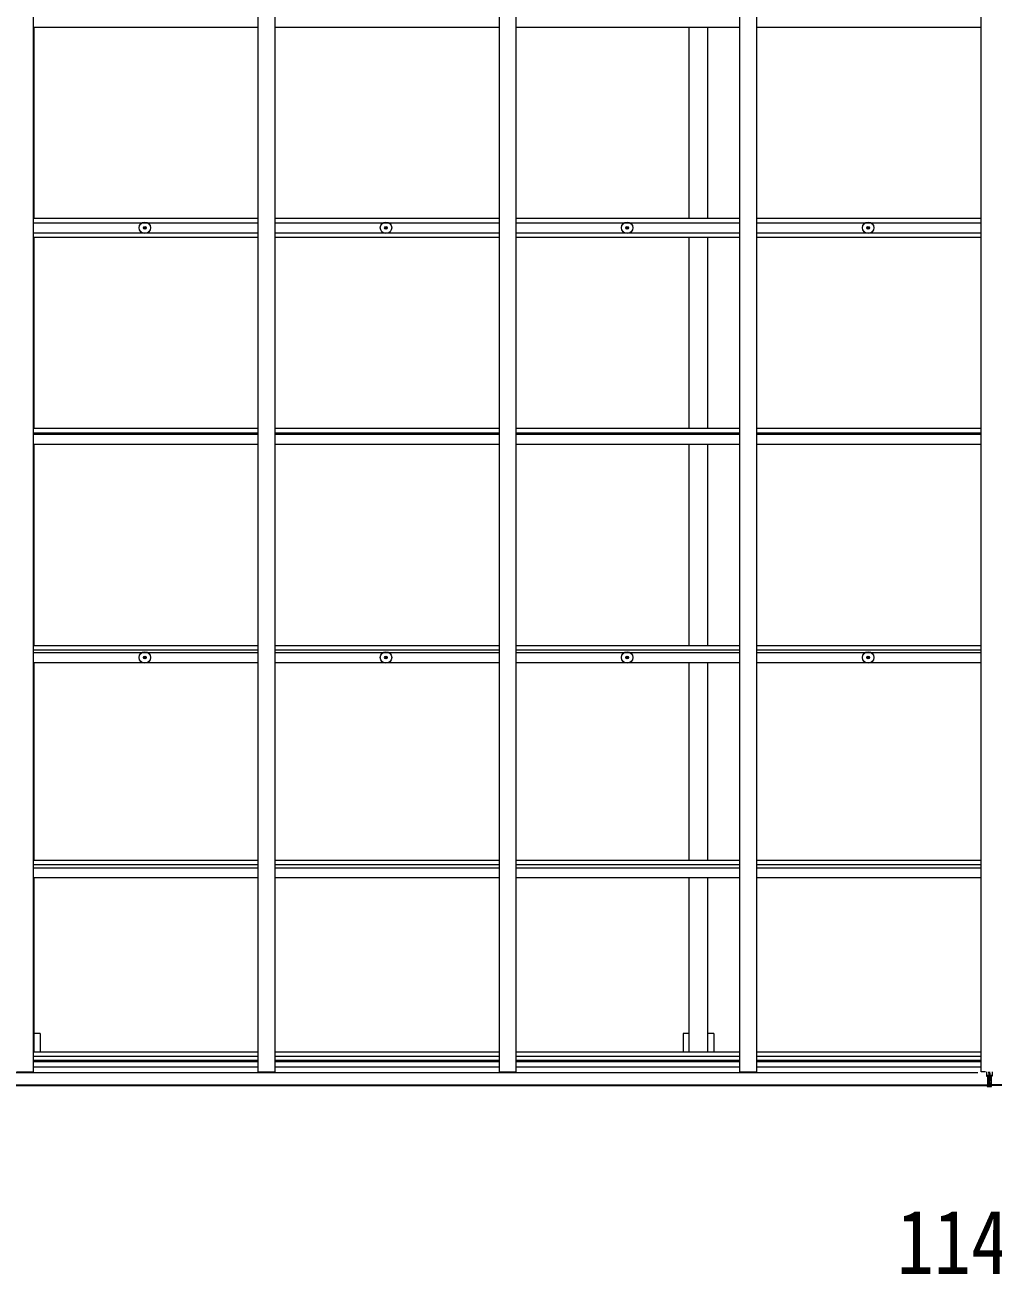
# Model space of a CAD drawing. Units: millimetres at full size, sheet at 1:40; details may follow other scales. Extents: x -11181 to 11305, y -7804 to 7716.
# Drawn here: x 782 to 3656, y 763 to 4474 of the extents above; entities that cross this region are included whole.
import ezdxf
from ezdxf.enums import TextEntityAlignment as Align

# ---------------------------------------------------------------- set-up
doc = ezdxf.new("R2010")
doc.units = ezdxf.units.MM
doc.header["$LTSCALE"] = 40
for name, color, linetype, lineweight in [('0-1_本体', 4, 'Continuous', 9), ('0-2_部品', 7, 'Continuous', 9), ('0-3_ELV2', 4, 'Continuous', 9), ('0-A_寸法', 6, 'Continuous', 9)]:
    doc.layers.add(name, color=color, linetype=linetype, lineweight=lineweight)
doc.styles.add('ＭＳ ゴシック', font='')
doc.styles.get('ＭＳ ゴシック').set_extended_font_data('MS Gothic')

msp = doc.modelspace()

# ---------------------------------------------------------------- linework, layer by layer
at = {"layer": '0-1_本体'}
for p, q in [((806.53, 1366.46), (806.53, 6378.43)), ((1474.27, 1366.46), (1474.27, 6378.43)), ((1524.27, 1366.46), (1524.27, 6378.43)), ((2190.27, 1366.46), (2190.27, 6378.43)), ((2240.27, 1366.46), (2240.27, 6378.43)), ((2904.53, 1366.46), (2904.53, 6378.43)), ((2954.53, 1366.46), (2954.53, 6378.43)), ((3620.53, 1366.46), (3620.53, 6378.43)), ((806.53, 4467.97), (1474.27, 4467.97)), ((809.03, 3900.44), (809.03, 4467.97)), ((1524.27, 4467.97), (2190.27, 4467.97)), ((2240.27, 4467.97), (2904.53, 4467.97)), ((2754.03, 3900.44), (2754.03, 4467.97)), ((2809.03, 3900.44), (2809.03, 4467.97)), ((2954.53, 4467.97), (3620.53, 4467.97)), ((806.53, 3900.44), (1474.27, 3900.44)), ((1524.27, 3900.44), (2190.27, 3900.44)), ((2240.27, 3900.44), (2904.53, 3900.44)), ((2954.53, 3900.44), (3620.53, 3900.44)), ((806.53, 3887.44), (1474.27, 3887.44)), ((1524.27, 3887.44), (2190.27, 3887.44)), ((2240.27, 3887.44), (2904.53, 3887.44)), ((2954.53, 3887.44), (3620.53, 3887.44)), ((806.53, 3857.44), (1474.27, 3857.44)), ((806.53, 3844.44), (1474.27, 3844.44)), ((809.03, 3276.92), (809.03, 3844.44)), ((1524.27, 3857.44), (2190.27, 3857.44)), ((1524.27, 3844.44), (2190.27, 3844.44)), ((2240.27, 3857.44), (2904.53, 3857.44)), ((2240.27, 3844.44), (2904.53, 3844.44)), ((2754.03, 3276.92), (2754.03, 3844.44)), ((2809.03, 3276.92), (2809.03, 3844.44)), ((2954.53, 3857.44), (3620.53, 3857.44)), ((2954.53, 3844.44), (3620.53, 3844.44)), ((806.53, 3276.91), (1474.27, 3276.91)), ((1524.27, 3276.91), (2190.27, 3276.91)), ((2240.27, 3276.91), (2904.53, 3276.91)), ((2954.53, 3276.91), (3620.53, 3276.91)), ((806.53, 3263.9), (1474.27, 3263.9)), ((806.53, 3260.04), (1474.27, 3260.04)), ((806.53, 3230.24), (1474.27, 3230.24)), ((809.03, 2631.91), (809.03, 3230.24)), ((1524.27, 3263.9), (2190.27, 3263.9)), ((1524.27, 3260.04), (2190.27, 3260.04)), ((1524.27, 3230.24), (2190.27, 3230.24)), ((2240.27, 3263.9), (2904.53, 3263.9)), ((2240.27, 3260.04), (2904.53, 3260.04)), ((2240.27, 3230.24), (2904.53, 3230.24)), ((2754.03, 2631.91), (2754.03, 3230.24)), ((2809.03, 2631.91), (2809.03, 3230.24)), ((2954.53, 3263.9), (3620.53, 3263.9)), ((2954.53, 3260.04), (3620.53, 3260.04)), ((2954.53, 3230.24), (3620.53, 3230.24)), ((806.53, 2631.89), (1474.27, 2631.89)), ((806.53, 2618.97), (1474.27, 2618.97)), ((806.53, 2611.07), (1474.27, 2611.07)), ((1524.27, 2631.89), (2190.27, 2631.89)), ((1524.27, 2618.97), (2190.27, 2618.97)), ((1524.27, 2611.07), (2190.27, 2611.07)), ((2240.27, 2631.89), (2904.53, 2631.89)), ((2240.27, 2618.97), (2904.53, 2618.97)), ((2240.27, 2611.07), (2904.53, 2611.07)), ((2954.53, 2631.89), (3620.53, 2631.89)), ((2954.53, 2618.97), (3620.52, 2618.97)), ((2954.53, 2611.07), (3620.53, 2611.07)), ((806.53, 2581.73), (1474.27, 2581.73)), ((809.03, 1994.75), (809.03, 2581.73)), ((1524.27, 2581.73), (2190.27, 2581.73)), ((2240.27, 2581.73), (2904.53, 2581.73)), ((2754.03, 1994.75), (2754.03, 2581.73)), ((2809.03, 1994.75), (2809.03, 2581.73)), ((2954.53, 2581.73), (3620.53, 2581.73)), ((806.53, 1994.73), (1474.27, 1994.73)), ((806.53, 1981.91), (1474.27, 1981.91)), ((806.53, 1971.76), (1474.27, 1971.76)), ((1524.27, 1994.73), (2190.27, 1994.73)), ((1524.27, 1981.91), (2190.27, 1981.91)), ((1524.27, 1971.76), (2190.27, 1971.76)), ((2240.27, 1994.73), (2904.53, 1994.73)), ((2240.27, 1981.91), (2904.53, 1981.91)), ((2240.27, 1971.76), (2904.53, 1971.76)), ((2954.53, 1994.73), (3620.53, 1994.73)), ((2954.53, 1981.91), (3620.53, 1981.91)), ((2954.53, 1971.76), (3620.53, 1971.76)), ((806.53, 1942.79), (1474.27, 1942.79)), ((809.03, 1425.32), (809.03, 1942.79)), ((1524.27, 1942.79), (2190.27, 1942.79)), ((2240.27, 1942.79), (2904.53, 1942.79)), ((2754.03, 1425.32), (2754.03, 1942.79)), ((2809.03, 1425.32), (2809.03, 1942.79)), ((2954.53, 1942.79), (3620.53, 1942.79)), ((826.73, 1480.16), (809.03, 1480.16)), ((826.73, 1480.16), (826.73, 1425.32)), ((2826.73, 1480.16), (2809.03, 1480.16)), ((2826.73, 1480.16), (2826.73, 1425.32)), ((806.53, 1425.32), (1474.27, 1425.32)), ((806.53, 1412.5), (1474.27, 1412.5)), ((1524.27, 1425.32), (2190.27, 1425.32)), ((1524.27, 1412.5), (2190.27, 1412.5)), ((2240.27, 1425.32), (2904.53, 1425.32)), ((2240.27, 1412.5), (2904.53, 1412.5)), ((2954.53, 1425.32), (3620.53, 1425.32)), ((2954.53, 1412.5), (3620.53, 1412.5)), ((806.53, 1401.15), (1474.27, 1401.15)), ((806.53, 1397.37), (1474.27, 1397.37)), ((806.53, 1381.42), (1474.27, 1381.42)), ((1524.27, 1401.15), (2190.27, 1401.15)), ((1524.27, 1397.37), (2190.27, 1397.37)), ((1524.27, 1381.42), (2190.27, 1381.42)), ((2240.27, 1401.15), (2904.53, 1401.15)), ((2240.27, 1397.37), (2904.53, 1397.37)), ((2240.27, 1381.42), (2904.53, 1381.42)), ((2954.53, 1401.15), (3620.53, 1401.15)), ((2954.53, 1397.37), (3620.53, 1397.37)), ((2954.53, 1381.42), (3620.53, 1381.42)), ((3611.53, 1363.14), (-2048.47, 1363.14)), ((756.53, 1366.46), (806.53, 1366.46)), ((1474.27, 1366.46), (1524.27, 1366.46)), ((2190.27, 1366.46), (2240.27, 1366.46)), ((2904.53, 1366.46), (2954.53, 1366.46)), ((3633.53, 1366.46), (3620.53, 1366.46)), ((-2080.97, 1327.66), (3644.03, 1327.66)), ((-2080.97, 1325.59), (3644.03, 1325.59)), ((9372.03, 1327.66), (3647.03, 1327.66)), ((9372.03, 1325.59), (3647.03, 1325.59))]:
    msp.add_line(p, q, dxfattribs=at)
msp.add_lwpolyline([(2754.03, 1480.16), (2736.33, 1480.16), (2736.33, 1425.32)], dxfattribs=at)
at = {"layer": '0-2_部品'}
for p, q in [((1135.29, 3872.94), (1136.4, 3872.96)), ((1135.29, 3871.94), (1136.4, 3871.93)), ((1136.4, 3872.96), (1136.91, 3873.06)), ((1136.4, 3871.93), (1136.91, 3871.82)), ((1137.01, 3873.58), (1136.91, 3873.06)), ((1137.01, 3871.31), (1136.91, 3871.82)), ((1137.03, 3874.69), (1137.01, 3873.58)), ((1137.03, 3870.2), (1137.01, 3871.31)), ((1138.03, 3874.69), (1138.05, 3873.58)), ((1138.03, 3870.2), (1138.05, 3871.31)), ((1138.05, 3873.58), (1138.15, 3873.06)), ((1138.05, 3871.31), (1138.15, 3871.82)), ((1138.67, 3872.96), (1138.15, 3873.06)), ((1138.67, 3871.93), (1138.15, 3871.82)), ((1139.78, 3872.94), (1138.67, 3872.96)), ((1139.78, 3871.94), (1138.67, 3871.93)), ((1851.29, 3872.94), (1852.4, 3872.96)), ((1851.29, 3871.94), (1852.4, 3871.93)), ((1852.4, 3872.96), (1852.91, 3873.06)), ((1852.4, 3871.93), (1852.91, 3871.82)), ((1853.01, 3873.58), (1852.91, 3873.06)), ((1853.01, 3871.31), (1852.91, 3871.82)), ((1853.03, 3874.69), (1853.01, 3873.58)), ((1853.03, 3870.2), (1853.01, 3871.31)), ((1854.03, 3874.69), (1854.05, 3873.58)), ((1854.03, 3870.2), (1854.05, 3871.31)), ((1854.05, 3873.58), (1854.15, 3873.06)), ((1854.05, 3871.31), (1854.15, 3871.82)), ((1854.67, 3872.96), (1854.15, 3873.06)), ((1854.67, 3871.93), (1854.15, 3871.82)), ((1855.78, 3872.94), (1854.67, 3872.96)), ((1855.78, 3871.94), (1854.67, 3871.93)), ((2567.29, 3872.94), (2568.4, 3872.96)), ((2567.29, 3871.94), (2568.4, 3871.93)), ((2568.4, 3872.96), (2568.91, 3873.06)), ((2568.4, 3871.93), (2568.91, 3871.82)), ((2569.01, 3873.58), (2568.91, 3873.06)), ((2569.01, 3871.31), (2568.91, 3871.82)), ((2569.03, 3874.69), (2569.01, 3873.58)), ((2569.03, 3870.2), (2569.01, 3871.31)), ((2570.03, 3874.69), (2570.05, 3873.58)), ((2570.03, 3870.2), (2570.05, 3871.31)), ((2570.05, 3873.58), (2570.15, 3873.06)), ((2570.05, 3871.31), (2570.15, 3871.82)), ((2570.67, 3872.96), (2570.15, 3873.06)), ((2570.67, 3871.93), (2570.15, 3871.82)), ((2571.78, 3872.94), (2570.67, 3872.96)), ((2571.78, 3871.94), (2570.67, 3871.93)), ((3283.29, 3872.94), (3284.4, 3872.96)), ((3283.29, 3871.94), (3284.4, 3871.93)), ((3284.4, 3872.96), (3284.91, 3873.06)), ((3284.4, 3871.93), (3284.91, 3871.82)), ((3285.01, 3873.58), (3284.91, 3873.06)), ((3285.01, 3871.31), (3284.91, 3871.82)), ((3285.03, 3874.69), (3285.01, 3873.58)), ((3285.03, 3870.2), (3285.01, 3871.31)), ((3286.03, 3874.69), (3286.05, 3873.58)), ((3286.03, 3870.2), (3286.05, 3871.31)), ((3286.05, 3873.58), (3286.15, 3873.06)), ((3286.05, 3871.31), (3286.15, 3871.82)), ((3286.67, 3872.96), (3286.15, 3873.06)), ((3286.67, 3871.93), (3286.15, 3871.82)), ((3287.78, 3872.94), (3286.67, 3872.96)), ((3287.78, 3871.94), (3286.67, 3871.93)), ((1137.03, 2598.61), (1137.01, 2597.51)), ((1138.03, 2598.61), (1138.05, 2597.51)), ((1853.03, 2598.61), (1853.01, 2597.51)), ((1854.03, 2598.61), (1854.05, 2597.51)), ((2569.03, 2598.61), (2569.01, 2597.51)), ((2570.03, 2598.61), (2570.05, 2597.51)), ((3285.03, 2598.61), (3285.01, 2597.51)), ((3286.03, 2598.61), (3286.05, 2597.51)), ((1135.29, 2596.87), (1136.4, 2596.89)), ((1135.29, 2595.87), (1136.4, 2595.85)), ((1136.4, 2596.89), (1136.91, 2596.99)), ((1136.4, 2595.85), (1136.91, 2595.75)), ((1137.01, 2597.51), (1136.91, 2596.99)), ((1137.01, 2595.23), (1136.91, 2595.75)), ((1137.03, 2594.12), (1137.01, 2595.23)), ((1138.03, 2594.12), (1138.05, 2595.23)), ((1138.05, 2597.51), (1138.15, 2596.99)), ((1138.05, 2595.23), (1138.15, 2595.75)), ((1138.67, 2596.89), (1138.15, 2596.99)), ((1138.67, 2595.85), (1138.15, 2595.75)), ((1139.78, 2596.87), (1138.67, 2596.89)), ((1139.78, 2595.87), (1138.67, 2595.85)), ((1851.29, 2596.87), (1852.4, 2596.89)), ((1851.29, 2595.87), (1852.4, 2595.85)), ((1852.4, 2596.89), (1852.91, 2596.99)), ((1852.4, 2595.85), (1852.91, 2595.75)), ((1853.01, 2597.51), (1852.91, 2596.99)), ((1853.01, 2595.23), (1852.91, 2595.75)), ((1853.03, 2594.12), (1853.01, 2595.23)), ((1854.03, 2594.12), (1854.05, 2595.23)), ((1854.05, 2597.51), (1854.15, 2596.99)), ((1854.05, 2595.23), (1854.15, 2595.75)), ((1854.67, 2596.89), (1854.15, 2596.99)), ((1854.67, 2595.85), (1854.15, 2595.75)), ((1855.78, 2596.87), (1854.67, 2596.89)), ((1855.78, 2595.87), (1854.67, 2595.85)), ((2567.29, 2596.87), (2568.4, 2596.89)), ((2567.29, 2595.87), (2568.4, 2595.85)), ((2568.4, 2596.89), (2568.91, 2596.99)), ((2568.4, 2595.85), (2568.91, 2595.75)), ((2569.01, 2597.51), (2568.91, 2596.99)), ((2569.01, 2595.23), (2568.91, 2595.75)), ((2569.03, 2594.12), (2569.01, 2595.23)), ((2570.03, 2594.12), (2570.05, 2595.23)), ((2570.05, 2597.51), (2570.15, 2596.99)), ((2570.05, 2595.23), (2570.15, 2595.75)), ((2570.67, 2596.89), (2570.15, 2596.99)), ((2570.67, 2595.85), (2570.15, 2595.75)), ((2571.78, 2596.87), (2570.67, 2596.89)), ((2571.78, 2595.87), (2570.67, 2595.85)), ((3283.29, 2596.87), (3284.4, 2596.89)), ((3283.29, 2595.87), (3284.4, 2595.85)), ((3284.4, 2596.89), (3284.91, 2596.99)), ((3284.4, 2595.85), (3284.91, 2595.75)), ((3285.01, 2597.51), (3284.91, 2596.99)), ((3285.01, 2595.23), (3284.91, 2595.75)), ((3285.03, 2594.12), (3285.01, 2595.23)), ((3286.03, 2594.12), (3286.05, 2595.23)), ((3286.05, 2597.51), (3286.15, 2596.99)), ((3286.05, 2595.23), (3286.15, 2595.75)), ((3286.67, 2596.89), (3286.15, 2596.99)), ((3286.67, 2595.85), (3286.15, 2595.75)), ((3287.78, 2596.87), (3286.67, 2596.89)), ((3287.78, 2595.87), (3286.67, 2595.85))]:
    msp.add_line(p, q, dxfattribs=at)
for centre, radius in [((1137.53, 3872.44), 17), ((1137.53, 3872.44), 4), ((1853.53, 3872.44), 17), ((1853.53, 3872.44), 4), ((2569.53, 3872.44), 17), ((2569.53, 3872.44), 4), ((3285.53, 3872.44), 17), ((3285.53, 3872.44), 4), ((1137.53, 2596.37), 17), ((1137.53, 2596.37), 4), ((1853.53, 2596.37), 17), ((1853.53, 2596.37), 4), ((2569.53, 2596.37), 17), ((2569.53, 2596.37), 4), ((3285.53, 2596.37), 17), ((3285.53, 2596.37), 4)]:
    msp.add_circle(centre, radius, dxfattribs=at)
for centre, start, end in [((1137.53, 3872.44), 167.44414, 192.55586), ((1137.53, 3872.44), 77.44414, 102.55586), ((1137.53, 3872.44), 257.44414, 282.55586), ((1137.53, 3872.44), 347.44414, 12.55586), ((1853.53, 3872.44), 167.44414, 192.55586), ((1853.53, 3872.44), 77.44414, 102.55586), ((1853.53, 3872.44), 257.44414, 282.55586), ((1853.53, 3872.44), 347.44414, 12.55586), ((2569.53, 3872.44), 167.44414, 192.55586), ((2569.53, 3872.44), 77.44414, 102.55586), ((2569.53, 3872.44), 257.44414, 282.55586), ((2569.53, 3872.44), 347.44414, 12.55586), ((3285.53, 3872.44), 167.44414, 192.55586), ((3285.53, 3872.44), 77.44414, 102.55586), ((3285.53, 3872.44), 257.44414, 282.55586), ((3285.53, 3872.44), 347.44414, 12.55586), ((1137.53, 2596.37), 77.44414, 102.55586), ((1853.53, 2596.37), 77.44414, 102.55586), ((2569.53, 2596.37), 77.44414, 102.55586), ((3285.53, 2596.37), 77.44414, 102.55586), ((1137.53, 2596.37), 167.44414, 192.55586), ((1137.53, 2596.37), 257.44414, 282.55586), ((1137.53, 2596.37), 347.44414, 12.55586), ((1853.53, 2596.37), 167.44414, 192.55586), ((1853.53, 2596.37), 257.44414, 282.55586), ((1853.53, 2596.37), 347.44414, 12.55586), ((2569.53, 2596.37), 167.44414, 192.55586), ((2569.53, 2596.37), 257.44414, 282.55586), ((2569.53, 2596.37), 347.44414, 12.55586), ((3285.53, 2596.37), 167.44414, 192.55586), ((3285.53, 2596.37), 257.44414, 282.55586), ((3285.53, 2596.37), 347.44414, 12.55586)]:
    msp.add_arc(centre, 2.3, start, end, dxfattribs=at)
at = {"layer": '0-3_ELV2'}
for p, q in [((3637.03, 1366.46), (3637.03, 1355.57)), ((3637.03, 1355.07), (3644.03, 1355.14)), ((3637.03, 1353.7), (3644.03, 1353.64)), ((3640.03, 1353.67), (3640.03, 1341.8)), ((3640.03, 1341.8), (3644.03, 1341.84)), ((3640.03, 1341.8), (3640.03, 1333.57)), ((3644.03, 1362.64), (3644.03, 1366.46)), ((3644.03, 1362.64), (3647.03, 1362.64)), ((3644.03, 1362.64), (3644.03, 1355.56)), ((3644.03, 1355.56), (3647.03, 1355.56)), ((3644.03, 1355.56), (3644.03, 1345.92)), ((3644.03, 1345.92), (3647.03, 1345.92)), ((3644.03, 1345.92), (3644.03, 1338.85)), ((3644.03, 1338.85), (3647.03, 1338.85)), ((3644.03, 1328.14), (3644.03, 1338.85)), ((3647.03, 1362.64), (3647.03, 1366.46)), ((3647.03, 1362.64), (3647.03, 1355.56)), ((3647.03, 1355.56), (3647.03, 1345.92)), ((3654.03, 1354.2), (3647.03, 1354.14)), ((3647.03, 1345.92), (3647.03, 1338.85)), ((3647.03, 1328.14), (3647.03, 1338.85)), ((3651.03, 1353.67), (3651.03, 1341.84)), ((3654.03, 1366.46), (3654.03, 1355.57)), ((3654.03, 1355.07), (3654.03, 1354.2)), ((3639.03, 1327.14), (3639.03, 1325.64)), ((3644.03, 1325.33), (3639.03, 1325.64)), ((3639.03, 1325.64), (3639.03, 1322.64)), ((3639.03, 1322.64), (3643.87, 1322.34)), ((3640.03, 1333.57), (3644.03, 1333.63)), ((3640.03, 1333.57), (3640.03, 1329.97)), ((3640.03, 1329.97), (3644.03, 1330.04)), ((3640.03, 1329.97), (3640.03, 1328.14)), ((3640.03, 1328.14), (3644.03, 1328.14)), ((3643.87, 1322.34), (3645.53, 1322.24)), ((3644.03, 1328.14), (3644.03, 1325.33)), ((3645.53, 1325.24), (3644.03, 1325.33)), ((3652.03, 1325.64), (3645.53, 1325.24)), ((3645.53, 1322.24), (3645.53, 1325.24)), ((3647.03, 1330.04), (3651.03, 1330.04)), ((3647.03, 1328.14), (3651.03, 1328.14)), ((3651.03, 1330.04), (3651.03, 1328.14)), ((3652.03, 1327.14), (3652.03, 1325.64))]:
    msp.add_line(p, q, dxfattribs=at)
for points in [[(3644.03, 1355.64), (3637.03, 1355.57), (3637.03, 1355.07), (3637.03, 1354.2)], [(3644.03, 1354.14), (3637.03, 1354.2), (3637.03, 1353.7)], [(3647.03, 1355.14), (3654.03, 1355.07), (3654.03, 1355.57), (3647.03, 1355.64)], [(3647.03, 1353.64), (3654.03, 1353.7), (3654.03, 1354.2)], [(3647.03, 1341.84), (3651.03, 1341.84), (3651.03, 1333.63)], [(3645.53, 1322.24), (3652.03, 1322.64), (3652.03, 1325.64)], [(3647.03, 1333.63), (3651.03, 1333.63), (3651.03, 1330.04)]]:
    msp.add_lwpolyline(points, dxfattribs=at)
for centre, start, end in [((3640.03, 1327.14), 90, 180), ((3651.03, 1327.14), 0, 90)]:
    msp.add_arc(centre, 1, start, end, dxfattribs=at)
for centre, major_axis, ratio, start_param, end_param in [((3644.06, 1325.33), (0.18, 2.99), 0.008711, 1.5718618, 3.1415927), ((3472.16, 1335.85), (171.87, -10.52), 0.017422, 0.0000005, 0.0010659)]:
    msp.add_ellipse(centre, major_axis=major_axis, ratio=ratio, start_param=start_param, end_param=end_param, dxfattribs=at)

# ---------------------------------------------------------------- texts
at = {"layer": '0-A_寸法', "color": 7, "style": 'ＭＳ ゴシック', "width": 0.85}
msp.add_text('11496', height=190.6, dxfattribs=at).set_placement((3370.53, 708.93), align=Align.BOTTOM_LEFT)

doc.saveas('drawing.dxf')
